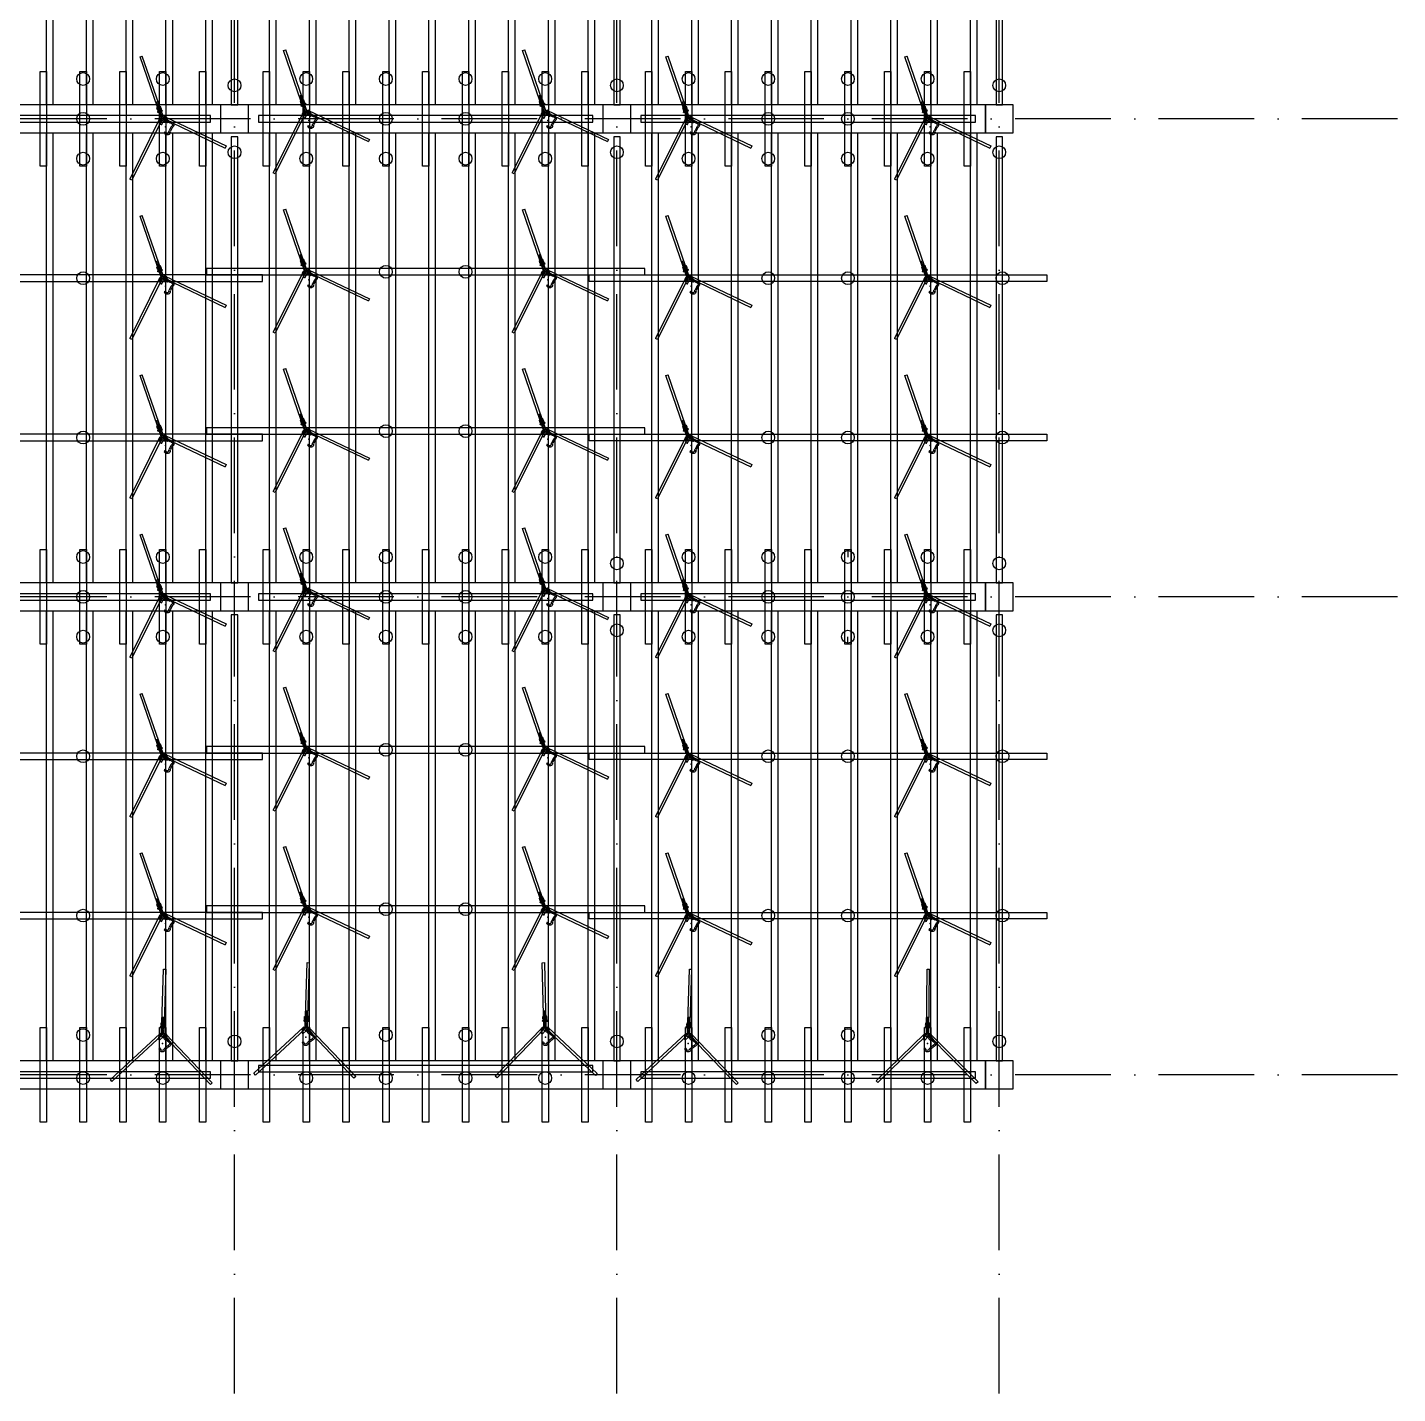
# Model space of a CAD drawing. Header units: millimetres. Extents: x 1924 to 471109, y -30014 to 109986.
# Drawn here: x 441345 to 458545, y 37908 to 55055 of the extents above; entities that cross this region are included whole.
import ezdxf
from ezdxf.enums import TextEntityAlignment as Align

# ---------------------------------------------------------------- set-up
doc = ezdxf.new("R2010")
doc.units = ezdxf.units.MM
doc.header["$LTSCALE"] = 100
doc.linetypes.add('104', pattern=[4, 2, -2])
doc.linetypes.add('ACAD_ISO10W100', pattern=[18, 12, -3, 0, -3])
doc.layers.add('D NOSNIKY', color=7, linetype='Continuous', true_color=0x994d4d)
for name, color, linetype, plot in [('osy objektu', 130, 'ACAD_ISO10W100', False), ('pasy', 50, 'Continuous', False), ('PERI_HELPLINE', 140, 'Continuous', False), ('PERI_HIDDEN', 30, '104', False), ('STOJKY', 7, 'Continuous', False)]:
    doc.layers.add(name, color=color, linetype=linetype, plot=plot)
doc.layers.add('PERI_Blocktext', color=22, linetype='Continuous')
doc.layers.add('PERI_MULTIFLEX_Prop', color=8, linetype='Continuous')
doc.layers.add('sloupy', color=90, linetype='Continuous', lineweight=30)
doc.styles.add('PERI-Blocktxt', font='arial.ttf')
doc.styles.add('PERI-txt-arial', font='arial.ttf')

# ---------------------------------------------------------------- blocks, each defined once
blk = doc.blocks.new('028000p')
at = {"color": 0, "linetype": 'ByBlock'}
for p, q in [((-119, 37), (474, 640)), ((-98, 16), (496, 619)), ((496, 619), (474, 640)), ((-123, 15), (-934, 15)), ((-934, 15), (-934, -15)), ((-259, 15), (-278, 15)), ((-278, 15), (-278, 15)), ((-234, 24), (-259, 24)), ((-259, 24), (-259, 15)), ((-234, 17), (-259, 17)), ((-228, 25), (-234, 25)), ((-234, 24), (-234, 25)), ((-234, 15), (-234, 17)), ((-202, 32), (-228, 17)), ((-228, 15), (-228, 25)), ((-225, 15), (-200, 30)), ((-200, 30), (-202, 32)), ((-200, 30), (-200, 15)), ((-123, 35), (-108, 50)), ((-123, -35), (-123, 35)), ((-109, 35), (-105, 43)), ((-105, 27), (-109, 35)), ((-108, 50), (-51, 50)), ((-105, 43), (-96, 43)), ((-96, 27), (-105, 27)), ((-96, 43), (-91, 35)), ((-91, 35), (-96, 27)), ((-43, 35), (-78, 0)), ((-78, 0), (-43, -35)), ((-51, 50), (-43, 42)), ((-43, 42), (-43, 35)), ((58, 31), (70, 43)), ((61, 28), (58, 31)), ((73, 40), (70, 43)), ((-123, -15), (-934, -15)), ((-259, -15), (-278, -15)), ((-278, -15), (-278, -15)), ((-259, -24), (-259, -15)), ((-234, -17), (-259, -17)), ((-234, -24), (-259, -24)), ((-234, -17), (-234, -15)), ((-234, -25), (-234, -24)), ((-228, -25), (-234, -25)), ((-228, -25), (-228, -15)), ((-202, -32), (-228, -17)), ((-225, -15), (-200, -30)), ((-200, -30), (-202, -32)), ((-200, -15), (-200, -30)), ((-108, -50), (-123, -35)), ((-119, -37), (474, -640)), ((-109, -35), (-105, -27)), ((-105, -43), (-109, -35)), ((-51, -50), (-108, -50)), ((-105, -27), (-96, -27)), ((-96, -43), (-105, -43)), ((-98, -16), (496, -619)), ((-96, -27), (-91, -35)), ((-91, -35), (-96, -43)), ((-74, -50), (-39, -81)), ((-43, -42), (-51, -50)), ((-50, -49), (-27, -68)), ((-43, -35), (-43, -42)), ((28, -63), (62, -28)), ((40, -75), (74, -40)), ((474, -640), (496, -619))]:
    blk.add_line(p, q, dxfattribs=at)
for centre, radius, start, end in [((87, 54), 37, 225, 251.2036), ((87, 54), 20, 225, 251.2036), ((69, 0), 20, 290.359, 71.2036), ((69, 0), 37, 290.359, 71.2036), ((-52, -96), 20, 25.0547, 49), ((0, -72), 37, 205.0547, 342.7648), ((-52, -96), 37, 25.0547, 49), ((0, -72), 20, 205.0547, 342.7648), ((54, -89), 37, 136, 162.7648), ((54, -89), 20, 136, 162.7648), ((89, -53), 37, 110.359, 136), ((89, -53), 20, 110.359, 136)]:
    blk.add_arc(centre, radius, start, end, dxfattribs=at)
at = {"layer": 'PERI_HELPLINE'}
blk.add_point((0, 0), dxfattribs=at)
at = {"layer": 'PERI_HIDDEN'}
for p, q in [((-331, 8), (-130, 8)), ((-331, 8), (-331, -9)), ((-278, 15), (-278, -15)), ((-228, 8), (-278, 8)), ((-259, 15), (-259, -15)), ((-234, 24), (-234, 17)), ((-234, -15), (-234, 15)), ((-228, -15), (-228, 15)), ((-225, -15), (-225, 15)), ((-200, 15), (-200, -15)), ((-88, 15), (-123, 15)), ((-88, 15), (-88, -15)), ((-331, -9), (-130, -9)), ((-228, -8), (-278, -8)), ((-234, -17), (-234, -24)), ((-88, -15), (-123, -15)), ((-117, -13), (-74, -50)), ((-105, -1), (-50, -49))]:
    blk.add_line(p, q, dxfattribs=at)
at = {"layer": 'PERI_HIDDEN', "color": 0, "linetype": 'ByBlock'}
for p, q in [((-98, 16), (-119, 37)), ((-119, -37), (-98, -16))]:
    blk.add_line(p, q, dxfattribs=at)
at = {"layer": 'PERI_HIDDEN'}
for centre in [(-100, 35), (-100, -35)]:
    blk.add_circle(centre, 5, dxfattribs=at)
for radius in [37, 20]:
    blk.add_arc((-130, -28), radius, 49, 90, dxfattribs=at)
at = {"linetype": 'Continuous', "style": 'PERI-txt-arial'}
for tag, flags in [('Faktor', 9), ('ART', 3)]:
    blk.add_attdef(tag, (0, 0), '', height=1, dxfattribs=dict(at, flags=flags))
at = {"layer": 'PERI_Blocktext', "linetype": 'Continuous', "style": 'PERI-Blocktxt', "flags": 8}
blk.add_attdef('Blocktext', text='', height=80, dxfattribs=at).set_placement((-130, -120), align=Align.MIDDLE_RIGHT)

msp = doc.modelspace()

# ---------------------------------------------------------------- linework, layer by layer
at = {"layer": 'D NOSNIKY'}
for p, q in [((451644.915, 48502.745), (451644.915, 48407.745)), ((451644.915, 47312.745), (451644.915, 47407.745))]:
    msp.add_line(p, q, dxfattribs=at)
for points in [[(441584.915, 59732.745), (441664.915, 59732.745), (441664.915, 54082.745), (441584.915, 54082.745)], [(442084.915, 59732.745), (442164.915, 59732.745), (442164.915, 54082.745), (442084.915, 54082.745)], [(442584.915, 59732.745), (442664.915, 59732.745), (442664.915, 54082.745), (442584.915, 54082.745)], [(443084.915, 59732.745), (443164.915, 59732.745), (443164.915, 54082.745), (443084.915, 54082.745)], [(443584.915, 59732.745), (443664.915, 59732.745), (443664.915, 54082.745), (443584.915, 54082.745)], [(444384.915, 59732.745), (444464.915, 59732.745), (444464.915, 54082.745), (444384.915, 54082.745)], [(444884.915, 59732.745), (444964.915, 59732.745), (444964.915, 54082.745), (444884.915, 54082.745)], [(445384.915, 59732.745), (445464.915, 59732.745), (445464.915, 54082.745), (445384.915, 54082.745)], [(445884.915, 59732.745), (445964.915, 59732.745), (445964.915, 54082.745), (445884.915, 54082.745)], [(446384.915, 59732.745), (446464.915, 59732.745), (446464.915, 54082.745), (446384.915, 54082.745)], [(446884.915, 59732.745), (446964.915, 59732.745), (446964.915, 54082.745), (446884.915, 54082.745)], [(447384.915, 59732.745), (447464.915, 59732.745), (447464.915, 54082.745), (447384.915, 54082.745)], [(447884.915, 59732.745), (447964.915, 59732.745), (447964.915, 54082.745), (447884.915, 54082.745)], [(448384.915, 59732.745), (448464.915, 59732.745), (448464.915, 54082.745), (448384.915, 54082.745)], [(449184.915, 59732.745), (449264.915, 59732.745), (449264.915, 54082.745), (449184.915, 54082.745)], [(449684.915, 59732.745), (449764.915, 59732.745), (449764.915, 54082.745), (449684.915, 54082.745)], [(450184.915, 59732.745), (450264.915, 59732.745), (450264.915, 54082.745), (450184.915, 54082.745)], [(450684.915, 59732.745), (450764.915, 59732.745), (450764.915, 54082.745), (450684.915, 54082.745)], [(451184.915, 59732.745), (451264.915, 59732.745), (451264.915, 54082.745), (451184.915, 54082.745)], [(451684.915, 59732.745), (451764.915, 59732.745), (451764.915, 54082.745), (451684.915, 54082.745)], [(452184.915, 59732.745), (452264.915, 59732.745), (452264.915, 54082.745), (452184.915, 54082.745)], [(452684.915, 59732.745), (452764.915, 59732.745), (452764.915, 54082.745), (452684.915, 54082.745)], [(453184.915, 59732.745), (453264.915, 59732.745), (453264.915, 54082.745), (453184.915, 54082.745)], [(443904.915, 54082.745), (443984.915, 54082.745), (443984.915, 59682.745), (443904.915, 59682.745)], [(448704.915, 54082.745), (448784.915, 54082.745), (448784.915, 59682.745), (448704.915, 59682.745)], [(453504.915, 54082.745), (453584.915, 54082.745), (453584.915, 59682.745), (453504.915, 59682.745)], [(441504.915, 54502.745), (441584.915, 54502.745), (441584.915, 53312.745), (441504.915, 53312.745)], [(442004.915, 54502.745), (442084.915, 54502.745), (442084.915, 53312.745), (442004.915, 53312.745)], [(442504.915, 54502.745), (442584.915, 54502.745), (442584.915, 53312.745), (442504.915, 53312.745)], [(443004.915, 54502.745), (443084.915, 54502.745), (443084.915, 53312.745), (443004.915, 53312.745)], [(443504.915, 54502.745), (443584.915, 54502.745), (443584.915, 53312.745), (443504.915, 53312.745)], [(444304.915, 54502.745), (444384.915, 54502.745), (444384.915, 53312.745), (444304.915, 53312.745)], [(444804.915, 54502.745), (444884.915, 54502.745), (444884.915, 53312.745), (444804.915, 53312.745)], [(445304.915, 54502.745), (445384.915, 54502.745), (445384.915, 53312.745), (445304.915, 53312.745)], [(445804.915, 54502.745), (445884.915, 54502.745), (445884.915, 53312.745), (445804.915, 53312.745)], [(446304.915, 54502.745), (446384.915, 54502.745), (446384.915, 53312.745), (446304.915, 53312.745)], [(446804.915, 54502.745), (446884.915, 54502.745), (446884.915, 53312.745), (446804.915, 53312.745)], [(447304.915, 54502.745), (447384.915, 54502.745), (447384.915, 53312.745), (447304.915, 53312.745)], [(447804.915, 54502.745), (447884.915, 54502.745), (447884.915, 53312.745), (447804.915, 53312.745)], [(448304.915, 54502.745), (448384.915, 54502.745), (448384.915, 53312.745), (448304.915, 53312.745)], [(449104.915, 54502.745), (449184.915, 54502.745), (449184.915, 53312.745), (449104.915, 53312.745)], [(449604.915, 54502.745), (449684.915, 54502.745), (449684.915, 53312.745), (449604.915, 53312.745)], [(450104.915, 54502.745), (450184.915, 54502.745), (450184.915, 53312.745), (450104.915, 53312.745)], [(450604.915, 54502.745), (450684.915, 54502.745), (450684.915, 53312.745), (450604.915, 53312.745)], [(451104.915, 54502.745), (451184.915, 54502.745), (451184.915, 53312.745), (451104.915, 53312.745)], [(451604.915, 54502.745), (451684.915, 54502.745), (451684.915, 53312.745), (451604.915, 53312.745)], [(452104.915, 54502.745), (452184.915, 54502.745), (452184.915, 53312.745), (452104.915, 53312.745)], [(452604.915, 54502.745), (452684.915, 54502.745), (452684.915, 53312.745), (452604.915, 53312.745)], [(453104.915, 54502.745), (453184.915, 54502.745), (453184.915, 53312.745), (453104.915, 53312.745)], [(439444.915, 53867.745), (443644.915, 53867.745), (443644.915, 53947.745), (439444.915, 53947.745)], [(444244.915, 53867.745), (448444.915, 53867.745), (448444.915, 53947.745), (444244.915, 53947.745)], [(449044.915, 53867.745), (453244.915, 53867.745), (453244.915, 53947.745), (449044.915, 53947.745)], [(441584.915, 53732.745), (441664.915, 53732.745), (441664.915, 48082.745), (441584.915, 48082.745)], [(442084.915, 53732.745), (442164.915, 53732.745), (442164.915, 48082.745), (442084.915, 48082.745)], [(442584.915, 53732.745), (442664.915, 53732.745), (442664.915, 48082.745), (442584.915, 48082.745)], [(443084.915, 53732.745), (443164.915, 53732.745), (443164.915, 48082.745), (443084.915, 48082.745)], [(443584.915, 53732.745), (443664.915, 53732.745), (443664.915, 48082.745), (443584.915, 48082.745)], [(443904.915, 48082.745), (443984.915, 48082.745), (443984.915, 53682.745), (443904.915, 53682.745)], [(444384.915, 53732.745), (444464.915, 53732.745), (444464.915, 48082.745), (444384.915, 48082.745)], [(444884.915, 53732.745), (444964.915, 53732.745), (444964.915, 48082.745), (444884.915, 48082.745)], [(445384.915, 53732.745), (445464.915, 53732.745), (445464.915, 48082.745), (445384.915, 48082.745)], [(445884.915, 53732.745), (445964.915, 53732.745), (445964.915, 48082.745), (445884.915, 48082.745)], [(446384.915, 53732.745), (446464.915, 53732.745), (446464.915, 48082.745), (446384.915, 48082.745)], [(446884.915, 53732.745), (446964.915, 53732.745), (446964.915, 48082.745), (446884.915, 48082.745)], [(447384.915, 53732.745), (447464.915, 53732.745), (447464.915, 48082.745), (447384.915, 48082.745)], [(447884.915, 53732.745), (447964.915, 53732.745), (447964.915, 48082.745), (447884.915, 48082.745)], [(448384.915, 53732.745), (448464.915, 53732.745), (448464.915, 48082.745), (448384.915, 48082.745)], [(448704.915, 48082.745), (448784.915, 48082.745), (448784.915, 53682.745), (448704.915, 53682.745)], [(449184.915, 53732.745), (449264.915, 53732.745), (449264.915, 48082.745), (449184.915, 48082.745)], [(449684.915, 53732.745), (449764.915, 53732.745), (449764.915, 48082.745), (449684.915, 48082.745)], [(450184.915, 53732.745), (450264.915, 53732.745), (450264.915, 48082.745), (450184.915, 48082.745)], [(450684.915, 53732.745), (450764.915, 53732.745), (450764.915, 48082.745), (450684.915, 48082.745)], [(451184.915, 53732.745), (451264.915, 53732.745), (451264.915, 48082.745), (451184.915, 48082.745)], [(451684.915, 53732.745), (451764.915, 53732.745), (451764.915, 48082.745), (451684.915, 48082.745)], [(452184.915, 53732.745), (452264.915, 53732.745), (452264.915, 48082.745), (452184.915, 48082.745)], [(452684.915, 53732.745), (452764.915, 53732.745), (452764.915, 48082.745), (452684.915, 48082.745)], [(453184.915, 53732.745), (453264.915, 53732.745), (453264.915, 48082.745), (453184.915, 48082.745)], [(453504.915, 48082.745), (453584.915, 48082.745), (453584.915, 53682.745), (453504.915, 53682.745)], [(438794.915, 51867.745), (444294.915, 51867.745), (444294.915, 51947.745), (438794.915, 51947.745)], [(443594.915, 51947.745), (449094.915, 51947.745), (449094.915, 52027.745), (443594.915, 52027.745)], [(454139.915, 51867.745), (448394.915, 51867.745), (448394.915, 51947.745), (454139.915, 51947.745)], [(438794.915, 49867.745), (444294.915, 49867.745), (444294.915, 49947.745), (438794.915, 49947.745)], [(443594.915, 49947.745), (449094.915, 49947.745), (449094.915, 50027.745), (443594.915, 50027.745)], [(454139.915, 49867.745), (448394.915, 49867.745), (448394.915, 49947.745), (454139.915, 49947.745)], [(441504.915, 48502.745), (441584.915, 48502.745), (441584.915, 47312.745), (441504.915, 47312.745)], [(442004.915, 48502.745), (442084.915, 48502.745), (442084.915, 47312.745), (442004.915, 47312.745)], [(442504.915, 48502.745), (442584.915, 48502.745), (442584.915, 47312.745), (442504.915, 47312.745)], [(443004.915, 48502.745), (443084.915, 48502.745), (443084.915, 47312.745), (443004.915, 47312.745)], [(443504.915, 48502.745), (443584.915, 48502.745), (443584.915, 47312.745), (443504.915, 47312.745)], [(444304.915, 48502.745), (444384.915, 48502.745), (444384.915, 47312.745), (444304.915, 47312.745)], [(444804.915, 48502.745), (444884.915, 48502.745), (444884.915, 47312.745), (444804.915, 47312.745)], [(445304.915, 48502.745), (445384.915, 48502.745), (445384.915, 47312.745), (445304.915, 47312.745)], [(445804.915, 48502.745), (445884.915, 48502.745), (445884.915, 47312.745), (445804.915, 47312.745)], [(446304.915, 48502.745), (446384.915, 48502.745), (446384.915, 47312.745), (446304.915, 47312.745)], [(446804.915, 48502.745), (446884.915, 48502.745), (446884.915, 47312.745), (446804.915, 47312.745)], [(447304.915, 48502.745), (447384.915, 48502.745), (447384.915, 47312.745), (447304.915, 47312.745)], [(447804.915, 48502.745), (447884.915, 48502.745), (447884.915, 47312.745), (447804.915, 47312.745)], [(448304.915, 48502.745), (448384.915, 48502.745), (448384.915, 47312.745), (448304.915, 47312.745)], [(449104.915, 48502.745), (449184.915, 48502.745), (449184.915, 47312.745), (449104.915, 47312.745)], [(449604.915, 48502.745), (449684.915, 48502.745), (449684.915, 47312.745), (449604.915, 47312.745)], [(450104.915, 48502.745), (450184.915, 48502.745), (450184.915, 47312.745), (450104.915, 47312.745)], [(450604.915, 48502.745), (450684.915, 48502.745), (450684.915, 47312.745), (450604.915, 47312.745)], [(451104.915, 48502.745), (451184.915, 48502.745), (451184.915, 47312.745), (451104.915, 47312.745)], [(451604.915, 48502.745), (451684.915, 48502.745), (451684.915, 47312.745), (451604.915, 47312.745)], [(452104.915, 48502.745), (452184.915, 48502.745), (452184.915, 47312.745), (452104.915, 47312.745)], [(452604.915, 48502.745), (452684.915, 48502.745), (452684.915, 47312.745), (452604.915, 47312.745)], [(453104.915, 48502.745), (453184.915, 48502.745), (453184.915, 47312.745), (453104.915, 47312.745)], [(439444.915, 47867.745), (443644.915, 47867.745), (443644.915, 47947.745), (439444.915, 47947.745)], [(444244.915, 47867.745), (448444.915, 47867.745), (448444.915, 47947.745), (444244.915, 47947.745)], [(449044.915, 47867.745), (453244.915, 47867.745), (453244.915, 47947.745), (449044.915, 47947.745)], [(441584.915, 47732.745), (441664.915, 47732.745), (441664.915, 42082.745), (441584.915, 42082.745)], [(442084.915, 47732.745), (442164.915, 47732.745), (442164.915, 42082.745), (442084.915, 42082.745)], [(442584.915, 47732.745), (442664.915, 47732.745), (442664.915, 42082.745), (442584.915, 42082.745)], [(443084.915, 47732.745), (443164.915, 47732.745), (443164.915, 42082.745), (443084.915, 42082.745)], [(443584.915, 47732.745), (443664.915, 47732.745), (443664.915, 42082.745), (443584.915, 42082.745)], [(443904.915, 42082.745), (443984.915, 42082.745), (443984.915, 47682.745), (443904.915, 47682.745)], [(444384.915, 47732.745), (444464.915, 47732.745), (444464.915, 42082.745), (444384.915, 42082.745)], [(444884.915, 47732.745), (444964.915, 47732.745), (444964.915, 42082.745), (444884.915, 42082.745)], [(445384.915, 47732.745), (445464.915, 47732.745), (445464.915, 42082.745), (445384.915, 42082.745)], [(445884.915, 47732.745), (445964.915, 47732.745), (445964.915, 42082.745), (445884.915, 42082.745)], [(446384.915, 47732.745), (446464.915, 47732.745), (446464.915, 42082.745), (446384.915, 42082.745)], [(446884.915, 47732.745), (446964.915, 47732.745), (446964.915, 42082.745), (446884.915, 42082.745)], [(447384.915, 47732.745), (447464.915, 47732.745), (447464.915, 42082.745), (447384.915, 42082.745)], [(447884.915, 47732.745), (447964.915, 47732.745), (447964.915, 42082.745), (447884.915, 42082.745)], [(448384.915, 47732.745), (448464.915, 47732.745), (448464.915, 42082.745), (448384.915, 42082.745)], [(448704.915, 42082.745), (448784.915, 42082.745), (448784.915, 47682.745), (448704.915, 47682.745)], [(449184.915, 47732.745), (449264.915, 47732.745), (449264.915, 42082.745), (449184.915, 42082.745)], [(449684.915, 47732.745), (449764.915, 47732.745), (449764.915, 42082.745), (449684.915, 42082.745)], [(450184.915, 47732.745), (450264.915, 47732.745), (450264.915, 42082.745), (450184.915, 42082.745)], [(450684.915, 47732.745), (450764.915, 47732.745), (450764.915, 42082.745), (450684.915, 42082.745)], [(451184.915, 47732.745), (451264.915, 47732.745), (451264.915, 42082.745), (451184.915, 42082.745)], [(451684.915, 47732.745), (451764.915, 47732.745), (451764.915, 42082.745), (451684.915, 42082.745)], [(452184.915, 47732.745), (452264.915, 47732.745), (452264.915, 42082.745), (452184.915, 42082.745)], [(452684.915, 47732.745), (452764.915, 47732.745), (452764.915, 42082.745), (452684.915, 42082.745)], [(453184.915, 47732.745), (453264.915, 47732.745), (453264.915, 42082.745), (453184.915, 42082.745)], [(453504.915, 42082.745), (453584.915, 42082.745), (453584.915, 47682.745), (453504.915, 47682.745)], [(438794.915, 45867.745), (444294.915, 45867.745), (444294.915, 45947.745), (438794.915, 45947.745)], [(443594.915, 45947.745), (449094.915, 45947.745), (449094.915, 46027.745), (443594.915, 46027.745)], [(454139.915, 45867.745), (448394.915, 45867.745), (448394.915, 45947.745), (454139.915, 45947.745)], [(438794.915, 43867.745), (444294.915, 43867.745), (444294.915, 43947.745), (438794.915, 43947.745)], [(443594.915, 43947.745), (449094.915, 43947.745), (449094.915, 44027.745), (443594.915, 44027.745)], [(454139.915, 43867.745), (448394.915, 43867.745), (448394.915, 43947.745), (454139.915, 43947.745)], [(441504.915, 42502.745), (441584.915, 42502.745), (441584.915, 41312.745), (441504.915, 41312.745)], [(441504.915, 42502.745), (441584.915, 42502.745), (441584.915, 41312.745), (441504.915, 41312.745)], [(442004.915, 42502.745), (442084.915, 42502.745), (442084.915, 41312.745), (442004.915, 41312.745)], [(442004.915, 42502.745), (442084.915, 42502.745), (442084.915, 41312.745), (442004.915, 41312.745)], [(442504.915, 42502.745), (442584.915, 42502.745), (442584.915, 41312.745), (442504.915, 41312.745)], [(442504.915, 42502.745), (442584.915, 42502.745), (442584.915, 41312.745), (442504.915, 41312.745)], [(443004.915, 42502.745), (443084.915, 42502.745), (443084.915, 41312.745), (443004.915, 41312.745)], [(443004.915, 42502.745), (443084.915, 42502.745), (443084.915, 41312.745), (443004.915, 41312.745)], [(443504.915, 42502.745), (443584.915, 42502.745), (443584.915, 41312.745), (443504.915, 41312.745)], [(443504.915, 42502.745), (443584.915, 42502.745), (443584.915, 41312.745), (443504.915, 41312.745)], [(444304.915, 42502.745), (444384.915, 42502.745), (444384.915, 41312.745), (444304.915, 41312.745)], [(444304.915, 42502.745), (444384.915, 42502.745), (444384.915, 41312.745), (444304.915, 41312.745)], [(444804.915, 42502.745), (444884.915, 42502.745), (444884.915, 41312.745), (444804.915, 41312.745)], [(444804.915, 42502.745), (444884.915, 42502.745), (444884.915, 41312.745), (444804.915, 41312.745)], [(445304.915, 42502.745), (445384.915, 42502.745), (445384.915, 41312.745), (445304.915, 41312.745)], [(445304.915, 42502.745), (445384.915, 42502.745), (445384.915, 41312.745), (445304.915, 41312.745)], [(445804.915, 42502.745), (445884.915, 42502.745), (445884.915, 41312.745), (445804.915, 41312.745)], [(445804.915, 42502.745), (445884.915, 42502.745), (445884.915, 41312.745), (445804.915, 41312.745)], [(446304.915, 42502.745), (446384.915, 42502.745), (446384.915, 41312.745), (446304.915, 41312.745)], [(446304.915, 42502.745), (446384.915, 42502.745), (446384.915, 41312.745), (446304.915, 41312.745)], [(446804.915, 42502.745), (446884.915, 42502.745), (446884.915, 41312.745), (446804.915, 41312.745)], [(446804.915, 42502.745), (446884.915, 42502.745), (446884.915, 41312.745), (446804.915, 41312.745)], [(447304.915, 42502.745), (447384.915, 42502.745), (447384.915, 41312.745), (447304.915, 41312.745)], [(447304.915, 42502.745), (447384.915, 42502.745), (447384.915, 41312.745), (447304.915, 41312.745)], [(447804.915, 42502.745), (447884.915, 42502.745), (447884.915, 41312.745), (447804.915, 41312.745)], [(447804.915, 42502.745), (447884.915, 42502.745), (447884.915, 41312.745), (447804.915, 41312.745)], [(448304.915, 42502.745), (448384.915, 42502.745), (448384.915, 41312.745), (448304.915, 41312.745)], [(448304.915, 42502.745), (448384.915, 42502.745), (448384.915, 41312.745), (448304.915, 41312.745)], [(449104.915, 42502.745), (449184.915, 42502.745), (449184.915, 41312.745), (449104.915, 41312.745)], [(449604.915, 42502.745), (449684.915, 42502.745), (449684.915, 41312.745), (449604.915, 41312.745)], [(450104.915, 42502.745), (450184.915, 42502.745), (450184.915, 41312.745), (450104.915, 41312.745)], [(450604.915, 42502.745), (450684.915, 42502.745), (450684.915, 41312.745), (450604.915, 41312.745)], [(451104.915, 42502.745), (451184.915, 42502.745), (451184.915, 41312.745), (451104.915, 41312.745)], [(451604.915, 42502.745), (451684.915, 42502.745), (451684.915, 41312.745), (451604.915, 41312.745)], [(452104.915, 42502.745), (452184.915, 42502.745), (452184.915, 41312.745), (452104.915, 41312.745)], [(452604.915, 42502.745), (452684.915, 42502.745), (452684.915, 41312.745), (452604.915, 41312.745)], [(453104.915, 42502.745), (453184.915, 42502.745), (453184.915, 41312.745), (453104.915, 41312.745)], [(444244.915, 41947.745), (448444.915, 41947.745), (448444.915, 42027.745), (444244.915, 42027.745)], [(439444.915, 41867.745), (443644.915, 41867.745), (443644.915, 41947.745), (439444.915, 41947.745)], [(449044.915, 41867.745), (453244.915, 41867.745), (453244.915, 41947.745), (449044.915, 41947.745)]]:
    msp.add_lwpolyline(points, close=True, dxfattribs=at)
at = {"layer": 'osy objektu'}
for p, q in [((443944.915, 37907.745), (443944.915, 70907.745)), ((448744.915, 37907.745), (448744.915, 70907.745)), ((453544.915, 37907.745), (453544.915, 70907.745)), ((458544.915, 53907.745), (413944.915, 53907.745)), ((458544.915, 47907.745), (413944.915, 47907.745)), ((458544.915, 41907.745), (413944.915, 41907.745))]:
    msp.add_line(p, q, dxfattribs=at)
at = {"layer": 'pasy'}
for p, q in [((453369.915, 54082.745), (420119.915, 54082.745)), ((453369.915, 53732.745), (453369.915, 54082.745)), ((420119.915, 53732.745), (453369.915, 53732.745)), ((453369.915, 48082.745), (420119.915, 48082.745)), ((453369.915, 47732.745), (453369.915, 48082.745)), ((420119.915, 47732.745), (453369.915, 47732.745)), ((453369.915, 42082.745), (420119.915, 42082.745)), ((453369.915, 41732.745), (453369.915, 42082.745)), ((420119.915, 41732.745), (453369.915, 41732.745)), ((443769.915, 41732.745), (444119.915, 41732.745)), ((448569.915, 41732.745), (448919.915, 41732.745)), ((453369.915, 41732.745), (453719.915, 41732.745))]:
    msp.add_line(p, q, dxfattribs=at)
at = {"layer": 'sloupy'}
for points in [[(443769.915, 53732.745), (444119.915, 53732.745), (444119.915, 54082.745), (443769.915, 54082.745)], [(448569.915, 53732.745), (448919.915, 53732.745), (448919.915, 54082.745), (448569.915, 54082.745)], [(453369.915, 53732.745), (453719.915, 53732.745), (453719.915, 54082.745), (453369.915, 54082.745)], [(443769.915, 47732.745), (444119.915, 47732.745), (444119.915, 48082.745), (443769.915, 48082.745)], [(448569.915, 47732.745), (448919.915, 47732.745), (448919.915, 48082.745), (448569.915, 48082.745)], [(453369.915, 47732.745), (453719.915, 47732.745), (453719.915, 48082.745), (453369.915, 48082.745)], [(443769.915, 41732.745), (444119.915, 41732.745), (444119.915, 42082.745), (443769.915, 42082.745)], [(448569.915, 41732.745), (448919.915, 41732.745), (448919.915, 42082.745), (448569.915, 42082.745)], [(453369.915, 41732.745), (453719.915, 41732.745), (453719.915, 42082.745), (453369.915, 42082.745)]]:
    msp.add_lwpolyline(points, close=True, dxfattribs=at)
at = {"layer": 'STOJKY'}
for centre in [(442044.915, 54407.745), (443044.915, 54407.745), (443944.915, 54327.745), (444844.915, 54407.745), (445844.915, 54407.745), (446844.915, 54407.745), (447844.915, 54407.745), (448744.915, 54327.745), (449644.915, 54407.745), (450644.915, 54407.745), (451644.915, 54407.745), (452644.915, 54407.745), (453544.915, 54327.745), (442044.915, 53907.745), (442044.915, 53907.745), (445844.915, 53907.745), (445844.915, 53907.745), (445844.915, 53907.745), (446844.915, 53907.745), (446844.915, 53907.745), (450644.915, 53907.745), (450644.915, 53907.745), (450644.915, 53907.745), (451644.915, 53907.745), (451644.915, 53907.745), (443944.915, 53487.745), (448744.915, 53487.745), (453544.915, 53487.745), (442044.915, 53407.745), (443044.915, 53407.745), (444844.915, 53407.745), (445844.915, 53407.745), (446844.915, 53407.745), (447844.915, 53407.745), (449644.915, 53407.745), (450644.915, 53407.745), (451644.915, 53407.745), (452644.915, 53407.745), (442044.915, 51907.745), (445844.915, 51987.745), (446844.915, 51987.745), (450644.915, 51907.745), (451644.915, 51907.745), (453584.915, 51907.745), (445844.915, 49987.745), (446844.915, 49987.745), (442044.915, 49907.745), (450644.915, 49907.745), (451644.915, 49907.745), (453584.915, 49907.745), (442044.915, 48407.745), (443044.915, 48407.745), (444844.915, 48407.745), (445844.915, 48407.745), (446844.915, 48407.745), (447844.915, 48407.745), (448744.915, 48327.745), (449644.915, 48407.745), (450644.915, 48407.745), (451644.915, 48407.745), (452644.915, 48407.745), (453544.915, 48327.745), (442044.915, 47907.745), (442044.915, 47907.745), (442044.915, 47907.745), (445844.915, 47907.745), (445844.915, 47907.745), (446844.915, 47907.745), (450644.915, 47907.745), (450644.915, 47907.745), (451644.915, 47907.745), (442044.915, 47407.745), (443044.915, 47407.745), (444844.915, 47407.745), (445844.915, 47407.745), (446844.915, 47407.745), (447844.915, 47407.745), (448744.915, 47487.745), (449644.915, 47407.745), (450644.915, 47407.745), (451644.915, 47407.745), (452644.915, 47407.745), (453544.915, 47487.745), (442044.915, 45907.745), (445844.915, 45987.745), (446844.915, 45987.745), (450644.915, 45907.745), (451644.915, 45907.745), (453584.915, 45907.745), (445844.915, 43987.745), (446844.915, 43987.745), (442044.915, 43907.745), (450644.915, 43907.745), (451644.915, 43907.745), (453584.915, 43907.745), (442044.915, 42407.745), (442044.915, 42407.745), (445844.915, 42407.745), (446844.915, 42407.745), (450644.915, 42407.745), (451644.915, 42407.745), (443944.915, 42327.745), (448744.915, 42327.745), (453544.915, 42327.745), (442044.915, 41867.745), (443044.915, 41867.745), (444844.915, 41867.745), (445844.915, 41867.745), (446844.915, 41867.745), (447844.915, 41867.745), (449644.915, 41867.745), (450644.915, 41867.745), (451644.915, 41867.745), (452644.915, 41867.745)]:
    msp.add_circle(centre, 80, dxfattribs=at)

# ---------------------------------------------------------------- block references
at = {"layer": 'PERI_MULTIFLEX_Prop', "xscale": -1}
for p, rotation in [((443078.812, 53807.987), 109.0807348087654), ((444878.812, 53887.987), 109.0807348087654), ((447878.812, 53887.987), 109.0807348087654), ((449678.812, 53807.987), 109.0807348087654), ((452678.812, 53807.987), 109.0807348087654), ((444878.812, 51887.987), 109.0807348087654), ((447878.812, 51887.987), 109.0807348087654), ((443078.812, 51807.987), 109.0807348087654), ((449678.812, 51807.987), 109.0807348087654), ((452678.812, 51807.987), 109.0807348087654), ((444878.812, 49887.987), 109.0807348087654), ((447878.812, 49887.987), 109.0807348087654), ((443078.812, 49807.987), 109.0807348087654), ((449678.812, 49807.987), 109.0807348087654), ((452678.812, 49807.987), 109.0807348087654), ((443078.812, 47807.987), 109.0807348087654), ((444878.812, 47887.987), 109.0807348087654), ((447878.812, 47887.987), 109.0807348087654), ((449678.812, 47807.987), 109.0807348087654), ((452678.812, 47807.987), 109.0807348087654), ((444878.812, 45887.987), 109.0807348087654), ((447878.812, 45887.987), 109.0807348087654), ((443078.812, 45807.987), 109.0807348087654), ((449678.812, 45807.987), 109.0807348087654), ((452678.812, 45807.987), 109.0807348087654), ((443078.812, 43807.987), 109.0807348087654), ((444878.812, 43887.987), 109.0807348087654), ((447878.812, 43887.987), 109.0807348087654), ((449678.812, 43807.987), 109.0807348087654), ((452678.812, 43807.987), 109.0807348087654), ((443041.043, 42302.457), 88.207110015039), ((444841.043, 42382.457), 88.207110015039), ((447846.933, 42382.405), 91.41095317734359), ((449641.043, 42302.457), 88.207110015039), ((452643.198, 42302.399), 89.37955707148718)]:
    msp.add_blockref('028000p', p, dxfattribs=dict(at, rotation=rotation))

doc.saveas('drawing.dxf')
